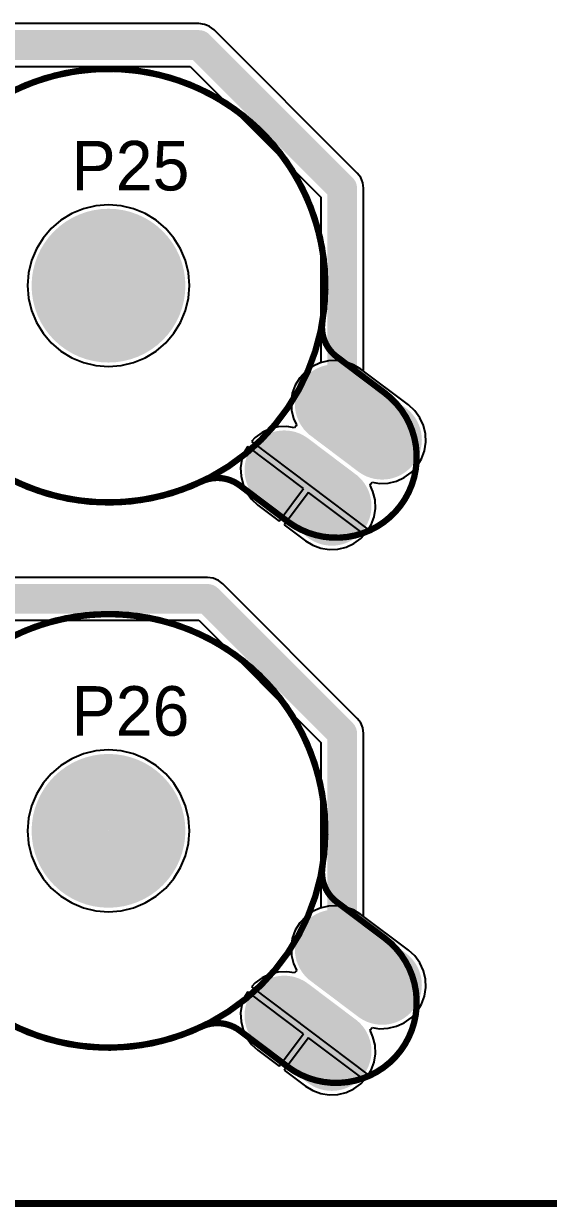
# Model space of a CAD drawing. Header units: millimetres. Extents: x -0.01 to 6.54, y 0.01 to 3.19.
# Drawn here: x 3.564 to 4.398, y 0.01 to 1.889 of the extents above; entities that cross this region are included whole.
import ezdxf

# ---------------------------------------------------------------- set-up
doc = ezdxf.new("R2010")
doc.units = ezdxf.units.MM
doc.header["$MEASUREMENT"] = 0
for name, color, linetype in [('BottomLayer', 5, 'Continuous'), ('BottomSolder', 6, 'Continuous'), ('Mechanical1', 6, 'Continuous'), ('MultiLayer', 9, 'Continuous'), ('PadHoleLayer', 156, 'Continuous'), ('TopLayer', 1, 'Continuous'), ('TopOverlay', 2, 'Continuous'), ('TopSolder', 216, 'Continuous'), ('ViaHoleLayer', 16, 'Continuous')]:
    doc.layers.add(name, color=color, linetype=linetype)

msp = doc.modelspace()

# ---------------------------------------------------------------- linework, layer by layer
at = {"layer": 'BottomLayer'}
for p, q in [((3.8426, 1.8889), (3.4302, 1.8889)), ((3.8514, 1.8878), (3.8426, 1.8889)), ((3.8548, 1.8864), (3.8514, 1.8878)), ((3.8596, 1.8844), (3.8548, 1.8864)), ((3.8666, 1.879), (3.8596, 1.8844)), ((4.0942, 1.6514), (3.8666, 1.879)), ((3.4686, 1.8211), (3.8286, 1.8211)), ((3.8286, 1.8211), (4.0363, 1.6134)), ((4.0996, 1.6444), (4.0942, 1.6514)), ((4.103, 1.6362), (4.0996, 1.6444)), ((4.1041, 1.6274), (4.103, 1.6362)), ((4.1041, 1.3368), (4.1041, 1.6274)), ((3.6789, 1.5996), (3.6593, 1.5949)), ((3.699, 1.6012), (3.6789, 1.5996)), ((3.7191, 1.5996), (3.699, 1.6012)), ((3.7387, 1.5949), (3.7191, 1.5996)), ((4.0363, 1.6134), (4.0363, 1.3503)), ((3.6407, 1.5872), (3.6235, 1.5767)), ((3.6593, 1.5949), (3.6407, 1.5872)), ((3.7573, 1.5872), (3.7387, 1.5949)), ((3.7745, 1.5767), (3.7573, 1.5872)), ((3.6081, 1.5636), (3.595, 1.5482)), ((3.6235, 1.5767), (3.6081, 1.5636)), ((3.7899, 1.5636), (3.7745, 1.5767)), ((3.803, 1.5482), (3.7899, 1.5636)), ((3.595, 1.5482), (3.5845, 1.531)), ((3.8135, 1.531), (3.803, 1.5482)), ((3.5845, 1.531), (3.5768, 1.5124)), ((3.8212, 1.5124), (3.8135, 1.531)), ((3.5768, 1.5124), (3.5721, 1.4928)), ((3.8259, 1.4928), (3.8212, 1.5124)), ((3.5721, 1.4928), (3.5705, 1.4727)), ((3.8275, 1.4727), (3.8259, 1.4928)), ((3.5705, 1.4727), (3.5721, 1.4526)), ((3.8259, 1.4526), (3.8275, 1.4727)), ((3.5721, 1.4526), (3.5768, 1.433)), ((3.8212, 1.433), (3.8259, 1.4526)), ((3.5768, 1.433), (3.5845, 1.4144)), ((3.8135, 1.4144), (3.8212, 1.433)), ((3.5845, 1.4144), (3.595, 1.3972)), ((3.803, 1.3972), (3.8135, 1.4144)), ((3.595, 1.3972), (3.6081, 1.3818)), ((3.7899, 1.3818), (3.803, 1.3972)), ((3.6081, 1.3818), (3.6235, 1.3687)), ((3.7745, 1.3687), (3.7899, 1.3818)), ((3.6235, 1.3687), (3.6407, 1.3582)), ((3.6407, 1.3582), (3.6593, 1.3505)), ((3.7387, 1.3505), (3.7573, 1.3582)), ((3.7573, 1.3582), (3.7745, 1.3687)), ((3.6593, 1.3505), (3.6789, 1.3458)), ((3.6789, 1.3458), (3.699, 1.3442)), ((3.699, 1.3442), (3.7191, 1.3458)), ((3.7191, 1.3458), (3.7387, 1.3505)), ((4.012, 1.3363), (4.0028, 1.3263)), ((4.023, 1.3444), (4.012, 1.3363)), ((4.0353, 1.3501), (4.023, 1.3444)), ((4.0363, 1.3503), (4.0353, 1.3501)), ((4.1754, 1.2831), (4.1041, 1.3368)), ((4.0028, 1.3263), (3.9957, 1.3147)), ((3.991, 1.3019), (3.9889, 1.2885)), ((3.9957, 1.3147), (3.991, 1.3019)), ((3.9889, 1.2885), (3.9895, 1.2749)), ((4.1854, 1.2739), (4.1754, 1.2831)), ((3.9895, 1.2749), (3.9927, 1.2617)), ((3.9927, 1.2617), (3.9974, 1.2514)), ((4.1934, 1.2629), (4.1854, 1.2739)), ((4.1991, 1.2506), (4.1934, 1.2629)), ((3.9553, 1.2451), (3.943, 1.2394)), ((3.9685, 1.2483), (3.9553, 1.2451)), ((3.9821, 1.2489), (3.9685, 1.2483)), ((3.9942, 1.247), (3.9821, 1.2489)), ((3.9969, 1.2499), (3.9942, 1.247)), ((3.9974, 1.2514), (3.9969, 1.2499)), ((4.2024, 1.2374), (4.1991, 1.2506)), ((3.932, 1.2313), (3.9262, 1.225)), ((3.9262, 1.225), (4.0189, 1.1551)), ((3.943, 1.2394), (3.932, 1.2313)), ((4.2008, 1.2103), (4.2029, 1.2238)), ((4.2029, 1.2238), (4.2024, 1.2374)), ((3.9157, 1.2097), (3.911, 1.1969)), ((3.9201, 1.217), (3.9157, 1.2097)), ((4.0089, 1.1502), (3.9201, 1.217)), ((4.1961, 1.1976), (4.2008, 1.2103)), ((3.911, 1.1969), (3.9089, 1.1835)), ((4.1798, 1.1759), (4.1891, 1.186)), ((4.1891, 1.186), (4.1961, 1.1976)), ((3.9089, 1.1835), (3.9095, 1.1699)), ((3.9095, 1.1699), (3.9127, 1.1567)), ((4.1565, 1.1622), (4.1689, 1.1679)), ((4.1689, 1.1679), (4.1798, 1.1759)), ((3.9127, 1.1567), (3.9184, 1.1444)), ((3.9702, 1.0987), (4.0089, 1.1502)), ((4.0189, 1.1551), (4.1117, 1.0852)), ((4.1144, 1.1559), (4.115, 1.1573)), ((4.1191, 1.1456), (4.1144, 1.1559)), ((4.115, 1.1573), (4.1177, 1.1603)), ((4.1177, 1.1603), (4.1297, 1.1584)), ((4.1297, 1.1584), (4.1433, 1.159)), ((4.1433, 1.159), (4.1565, 1.1622)), ((3.9184, 1.1444), (3.9264, 1.1334)), ((3.9264, 1.1334), (3.9364, 1.1242)), ((4.0169, 1.1441), (3.9781, 1.0927)), ((4.1057, 1.0773), (4.0169, 1.1441)), ((4.1224, 1.1324), (4.1191, 1.1456)), ((4.1229, 1.1188), (4.1224, 1.1324)), ((3.9364, 1.1242), (3.9702, 1.0987)), ((4.1208, 1.1053), (4.1229, 1.1188)), ((3.9781, 1.0927), (4.0119, 1.0673)), ((4.1117, 1.0852), (4.1161, 1.0926)), ((4.1161, 1.0926), (4.1208, 1.1053)), ((4.0998, 1.0709), (4.1057, 1.0773)), ((4.0119, 1.0673), (4.0235, 1.0602)), ((4.0235, 1.0602), (4.0363, 1.0555)), ((4.0363, 1.0555), (4.0497, 1.0534)), ((4.0497, 1.0534), (4.0633, 1.054)), ((4.0633, 1.054), (4.0765, 1.0572)), ((4.0765, 1.0572), (4.0889, 1.0629)), ((4.0889, 1.0629), (4.0998, 1.0709)), ((3.8565, 1.0089), (3.4402, 1.0089)), ((3.8653, 1.0078), (3.8565, 1.0089)), ((3.8735, 1.0044), (3.8653, 1.0078)), ((3.8805, 0.999), (3.8735, 1.0044)), ((4.0942, 0.7852), (3.8805, 0.999)), ((3.4806, 0.9411), (3.8424, 0.9411)), ((3.8424, 0.9411), (4.0363, 0.7472)), ((4.0996, 0.7782), (4.0942, 0.7852)), ((4.103, 0.77), (4.0996, 0.7782)), ((4.1041, 0.7613), (4.103, 0.77)), ((4.1041, 0.4707), (4.1041, 0.7613)), ((3.6789, 0.7335), (3.6593, 0.7288)), ((3.699, 0.7351), (3.6789, 0.7335)), ((3.7191, 0.7335), (3.699, 0.7351)), ((3.7387, 0.7288), (3.7191, 0.7335)), ((4.0363, 0.7472), (4.0363, 0.4842)), ((3.6407, 0.7211), (3.6235, 0.7105)), ((3.6593, 0.7288), (3.6407, 0.7211)), ((3.7573, 0.7211), (3.7387, 0.7288)), ((3.7745, 0.7105), (3.7573, 0.7211)), ((3.6081, 0.6974), (3.595, 0.6821)), ((3.6235, 0.7105), (3.6081, 0.6974)), ((3.7899, 0.6974), (3.7745, 0.7105)), ((3.803, 0.6821), (3.7899, 0.6974)), ((3.595, 0.6821), (3.5845, 0.6649)), ((3.8135, 0.6649), (3.803, 0.6821)), ((3.5845, 0.6649), (3.5768, 0.6463)), ((3.8212, 0.6463), (3.8135, 0.6649)), ((3.5768, 0.6463), (3.5721, 0.6267)), ((3.8259, 0.6267), (3.8212, 0.6463)), ((3.5721, 0.6267), (3.5705, 0.6066)), ((3.8275, 0.6066), (3.8259, 0.6267)), ((3.5705, 0.6066), (3.5721, 0.5865)), ((3.8259, 0.5865), (3.8275, 0.6066)), ((3.5721, 0.5865), (3.5768, 0.5669)), ((3.8212, 0.5669), (3.8259, 0.5865)), ((3.5768, 0.5669), (3.5845, 0.5482)), ((3.8135, 0.5482), (3.8212, 0.5669)), ((3.5845, 0.5482), (3.595, 0.531)), ((3.803, 0.531), (3.8135, 0.5482)), ((3.595, 0.531), (3.6081, 0.5157)), ((3.7899, 0.5157), (3.803, 0.531)), ((3.6081, 0.5157), (3.6235, 0.5026)), ((3.7745, 0.5026), (3.7899, 0.5157)), ((3.6235, 0.5026), (3.6407, 0.4921)), ((3.6407, 0.4921), (3.6593, 0.4843)), ((3.7387, 0.4843), (3.7573, 0.4921)), ((3.7573, 0.4921), (3.7745, 0.5026)), ((3.6593, 0.4843), (3.6789, 0.4796)), ((3.6789, 0.4796), (3.699, 0.4781)), ((3.699, 0.4781), (3.7191, 0.4796)), ((3.7191, 0.4796), (3.7387, 0.4843)), ((4.012, 0.4702), (4.0028, 0.4602)), ((4.023, 0.4782), (4.012, 0.4702)), ((4.0353, 0.4839), (4.023, 0.4782)), ((4.0363, 0.4842), (4.0353, 0.4839)), ((4.1754, 0.417), (4.1041, 0.4707)), ((4.0028, 0.4602), (3.9957, 0.4486)), ((3.991, 0.4358), (3.9889, 0.4224)), ((3.9957, 0.4486), (3.991, 0.4358)), ((3.9889, 0.4224), (3.9895, 0.4088)), ((4.1854, 0.4078), (4.1754, 0.417)), ((3.9895, 0.4088), (3.9927, 0.3956)), ((3.9927, 0.3956), (3.9974, 0.3852)), ((4.1934, 0.3968), (4.1854, 0.4078)), ((4.1991, 0.3844), (4.1934, 0.3968)), ((3.9553, 0.3789), (3.943, 0.3732)), ((3.9685, 0.3821), (3.9553, 0.3789)), ((3.9821, 0.3827), (3.9685, 0.3821)), ((3.9942, 0.3808), (3.9821, 0.3827)), ((3.9969, 0.3838), (3.9942, 0.3808)), ((3.9974, 0.3852), (3.9969, 0.3838)), ((4.2024, 0.3712), (4.1991, 0.3844)), ((3.932, 0.3652), (3.9262, 0.3589)), ((3.9262, 0.3589), (4.0189, 0.289)), ((3.943, 0.3732), (3.932, 0.3652)), ((4.2008, 0.3442), (4.2029, 0.3576)), ((4.2029, 0.3576), (4.2024, 0.3712)), ((3.9157, 0.3436), (3.911, 0.3308)), ((3.9201, 0.3509), (3.9157, 0.3436)), ((4.0089, 0.284), (3.9201, 0.3509)), ((4.1961, 0.3314), (4.2008, 0.3442)), ((3.911, 0.3308), (3.9089, 0.3174)), ((4.1798, 0.3098), (4.1891, 0.3198)), ((4.1891, 0.3198), (4.1961, 0.3314)), ((3.9089, 0.3174), (3.9095, 0.3038)), ((3.9095, 0.3038), (3.9127, 0.2906)), ((4.1565, 0.2961), (4.1689, 0.3018)), ((4.1689, 0.3018), (4.1798, 0.3098)), ((3.9127, 0.2906), (3.9184, 0.2782)), ((3.9702, 0.2326), (4.0089, 0.284)), ((4.0189, 0.289), (4.1117, 0.2191)), ((4.1144, 0.2898), (4.115, 0.2912)), ((4.1191, 0.2794), (4.1144, 0.2898)), ((4.115, 0.2912), (4.1177, 0.2942)), ((4.1177, 0.2942), (4.1297, 0.2923)), ((4.1297, 0.2923), (4.1433, 0.2929)), ((4.1433, 0.2929), (4.1565, 0.2961)), ((3.9184, 0.2782), (3.9264, 0.2672)), ((3.9264, 0.2672), (3.9364, 0.258)), ((4.0169, 0.278), (3.9781, 0.2266)), ((4.1057, 0.2111), (4.0169, 0.278)), ((4.1224, 0.2662), (4.1191, 0.2794)), ((4.1229, 0.2526), (4.1224, 0.2662)), ((3.9364, 0.258), (3.9702, 0.2326)), ((4.1208, 0.2392), (4.1229, 0.2526)), ((3.9781, 0.2266), (4.0119, 0.2012)), ((4.1117, 0.2191), (4.1161, 0.2264)), ((4.1161, 0.2264), (4.1208, 0.2392)), ((4.0998, 0.2048), (4.1057, 0.2111)), ((4.0119, 0.2012), (4.0235, 0.1941)), ((4.0235, 0.1941), (4.0363, 0.1894)), ((4.0363, 0.1894), (4.0497, 0.1873)), ((4.0633, 0.1879), (4.0765, 0.1911)), ((4.0765, 0.1911), (4.0889, 0.1968)), ((4.0889, 0.1968), (4.0998, 0.2048)), ((4.0497, 0.1873), (4.0633, 0.1879)), ((4.145, 0.0101), (2.7009, 0.0101)), ((5.1103, 0.0101), (4.145, 0.0101)), ((4.145, 0.0101), (4.145, 0.0101))]:
    msp.add_line(p, q, dxfattribs=at)
for points, const_width in [([(3.4302, 1.855), (3.8426, 1.855)], 0.0472), ([(3.8426, 1.855), (4.0702, 1.6274)], 0.0472), ([(4.0702, 1.2804), (4.0702, 1.6274)], 0.0472), ([(4.1336, 1.2277), (4.0582, 1.2846)], 0.1181), ([(4.0702, 1.2804), (4.0959, 1.2547)], 0.0472), ([(4.0536, 1.1227), (3.9782, 1.1796)], 0.1181), ([(3.4402, 0.975), (3.8565, 0.975)], 0.0472), ([(3.8565, 0.975), (4.0702, 0.7613)], 0.0472), ([(4.0702, 0.4142), (4.0702, 0.7613)], 0.0472), ([(4.1336, 0.3616), (4.0582, 0.4184)], 0.1181), ([(4.0702, 0.4142), (4.0959, 0.3885)], 0.0472), ([(4.0536, 0.2566), (3.9782, 0.3134)], 0.1181)]:
    msp.add_lwpolyline(points, dxfattribs=dict(at, const_width=const_width))
for points, const_width in [([(3.8308, 1.855, 1), (3.8544, 1.855, 1)], 0.0236), ([(3.8308, 1.855, 1), (3.8544, 1.855, 1)], 0.0236), ([(4.0584, 1.6274, 1), (4.082, 1.6274, 1)], 0.0236), ([(4.0584, 1.6274, 1), (4.082, 1.6274, 1)], 0.0236), ([(3.6399, 1.4727, 1), (3.7581, 1.4727, 1)], 0.1181), ([(4.0286, 1.2846, 1), (4.0877, 1.2846, 1)], 0.0591), ([(4.0584, 1.2804, 1), (4.082, 1.2804, 1)], 0.0236), ([(4.0584, 1.2804, 1), (4.082, 1.2804, 1)], 0.0236), ([(4.0841, 1.2547, 1), (4.1077, 1.2547, 1)], 0.0236), ([(4.1041, 1.2277, 1), (4.1632, 1.2277, 1)], 0.0591), ([(3.9486, 1.1796, 1), (4.0077, 1.1796, 1)], 0.0591), ([(4.0241, 1.1227, 1), (4.0832, 1.1227, 1)], 0.0591), ([(3.8447, 0.975, 1), (3.8683, 0.975, 1)], 0.0236), ([(3.8447, 0.975, 1), (3.8683, 0.975, 1)], 0.0236), ([(4.0584, 0.7613, 1), (4.082, 0.7613, 1)], 0.0236), ([(4.0584, 0.7613, 1), (4.082, 0.7613, 1)], 0.0236), ([(3.6399, 0.6066, 1), (3.7581, 0.6066, 1)], 0.1181), ([(4.0286, 0.4184, 1), (4.0877, 0.4184, 1)], 0.0591), ([(4.0584, 0.4142, 1), (4.082, 0.4142, 1)], 0.0236), ([(4.0584, 0.4142, 1), (4.082, 0.4142, 1)], 0.0236), ([(4.1041, 0.3616, 1), (4.1632, 0.3616, 1)], 0.0591), ([(4.0841, 0.3885, 1), (4.1077, 0.3885, 1)], 0.0236), ([(3.9486, 0.3134, 1), (4.0077, 0.3134, 1)], 0.0591), ([(4.0241, 0.2566, 1), (4.0832, 0.2566, 1)], 0.0591)]:
    msp.add_lwpolyline(points, format="xyb", close=True, dxfattribs=dict(at, const_width=const_width))
at = {"layer": 'BottomSolder'}
for points, const_width in [([(3.6379, 1.4727, 1), (3.7601, 1.4727, 1)], 0.1221), ([(4.0266, 1.2846, 1), (4.0897, 1.2846, 1)], 0.0631), ([(4.1021, 1.2277, 1), (4.1652, 1.2277, 1)], 0.0631), ([(3.9466, 1.1796, 1), (4.0097, 1.1796, 1)], 0.0631), ([(4.0221, 1.1227, 1), (4.0852, 1.1227, 1)], 0.0631), ([(3.6379, 0.6066, 1), (3.7601, 0.6066, 1)], 0.1221), ([(4.0266, 0.4184, 1), (4.0897, 0.4184, 1)], 0.0631), ([(4.1021, 0.3616, 1), (4.1652, 0.3616, 1)], 0.0631), ([(3.9466, 0.3134, 1), (4.0097, 0.3134, 1)], 0.0631), ([(4.0221, 0.2566, 1), (4.0852, 0.2566, 1)], 0.0631)]:
    msp.add_lwpolyline(points, format="xyb", close=True, dxfattribs=dict(at, const_width=const_width))
at = {"layer": 'BottomSolder', "const_width": 0.1261}
for points in [[(4.1336, 1.2277), (4.0582, 1.2846)], [(4.0536, 1.1227), (3.9782, 1.1796)], [(4.1336, 0.3616), (4.0582, 0.4184)], [(4.0536, 0.2566), (3.9782, 0.3134)]]:
    msp.add_lwpolyline(points, dxfattribs=at)
at = {"layer": 'Mechanical1', "const_width": 0.01}
for points in [[(2.7009, 0.0151), (4.145, 0.0151)], [(3.6659, 0.0151), (5.11, 0.0151)]]:
    msp.add_lwpolyline(points, dxfattribs=at)
at = {"layer": 'Mechanical1', "const_width": 0.005}
for points in [[(3.6634, 0.0151, 1), (3.6684, 0.0151, 1)], [(4.1425, 0.0151, 1), (4.1475, 0.0151, 1)]]:
    msp.add_lwpolyline(points, format="xyb", close=True, dxfattribs=at)
at = {"layer": 'MultiLayer'}
for points, const_width in [([(3.6399, 1.4727, 1), (3.7581, 1.4727, 1)], 0.1181), ([(4.0286, 1.2846, 1), (4.0877, 1.2846, 1)], 0.0591), ([(4.1041, 1.2277, 1), (4.1632, 1.2277, 1)], 0.0591), ([(3.9486, 1.1796, 1), (4.0077, 1.1796, 1)], 0.0591), ([(4.0241, 1.1227, 1), (4.0832, 1.1227, 1)], 0.0591), ([(3.6399, 0.6066, 1), (3.7581, 0.6066, 1)], 0.1181), ([(4.0286, 0.4184, 1), (4.0877, 0.4184, 1)], 0.0591), ([(4.1041, 0.3616, 1), (4.1632, 0.3616, 1)], 0.0591), ([(3.9486, 0.3134, 1), (4.0077, 0.3134, 1)], 0.0591), ([(4.0241, 0.2566, 1), (4.0832, 0.2566, 1)], 0.0591)]:
    msp.add_lwpolyline(points, format="xyb", close=True, dxfattribs=dict(at, const_width=const_width))
at = {"layer": 'MultiLayer', "const_width": 0.1181}
for points in [[(4.1336, 1.2277), (4.0582, 1.2846)], [(4.0536, 1.1227), (3.9782, 1.1796)], [(4.1336, 0.3616), (4.0582, 0.4184)], [(4.0536, 0.2566), (3.9782, 0.3134)]]:
    msp.add_lwpolyline(points, dxfattribs=at)
at = {"layer": 'PadHoleLayer', "const_width": 0.0197}
for points in [[(4.0861, 1.2561, 1), (4.1057, 1.2561, 1)], [(4.0061, 1.1511, 1), (4.0257, 1.1511, 1)], [(4.0861, 0.39, 1), (4.1057, 0.39, 1)], [(4.0061, 0.285, 1), (4.0257, 0.285, 1)]]:
    msp.add_lwpolyline(points, format="xyb", close=True, dxfattribs=at)
at = {"layer": 'TopLayer'}
for p, q in [((3.6789, 1.5996), (3.6593, 1.5949)), ((3.699, 1.6012), (3.6789, 1.5996)), ((3.7191, 1.5996), (3.699, 1.6012)), ((3.7387, 1.5949), (3.7191, 1.5996)), ((3.6407, 1.5872), (3.6235, 1.5767)), ((3.6593, 1.5949), (3.6407, 1.5872)), ((3.7573, 1.5872), (3.7387, 1.5949)), ((3.7745, 1.5767), (3.7573, 1.5872)), ((3.6081, 1.5636), (3.595, 1.5482)), ((3.6235, 1.5767), (3.6081, 1.5636)), ((3.7899, 1.5636), (3.7745, 1.5767)), ((3.803, 1.5482), (3.7899, 1.5636)), ((3.595, 1.5482), (3.5845, 1.531)), ((3.8135, 1.531), (3.803, 1.5482)), ((3.5845, 1.531), (3.5768, 1.5124)), ((3.8212, 1.5124), (3.8135, 1.531)), ((3.5768, 1.5124), (3.5721, 1.4928)), ((3.8259, 1.4928), (3.8212, 1.5124)), ((3.5721, 1.4928), (3.5705, 1.4727)), ((3.8275, 1.4727), (3.8259, 1.4928)), ((3.5705, 1.4727), (3.5721, 1.4526)), ((3.8259, 1.4526), (3.8275, 1.4727)), ((3.5721, 1.4526), (3.5768, 1.433)), ((3.8212, 1.433), (3.8259, 1.4526)), ((3.5768, 1.433), (3.5845, 1.4144)), ((3.8135, 1.4144), (3.8212, 1.433)), ((3.5845, 1.4144), (3.595, 1.3972)), ((3.803, 1.3972), (3.8135, 1.4144)), ((3.595, 1.3972), (3.6081, 1.3818)), ((3.7899, 1.3818), (3.803, 1.3972)), ((3.6081, 1.3818), (3.6235, 1.3687)), ((3.7745, 1.3687), (3.7899, 1.3818)), ((3.6235, 1.3687), (3.6407, 1.3582)), ((3.6407, 1.3582), (3.6593, 1.3505)), ((3.7387, 1.3505), (3.7573, 1.3582)), ((3.7573, 1.3582), (3.7745, 1.3687)), ((4.0485, 1.3533), (4.0353, 1.3501)), ((4.0621, 1.3539), (4.0485, 1.3533)), ((4.0755, 1.3518), (4.0621, 1.3539)), ((3.6593, 1.3505), (3.6789, 1.3458)), ((3.6789, 1.3458), (3.699, 1.3442)), ((3.699, 1.3442), (3.7191, 1.3458)), ((3.7191, 1.3458), (3.7387, 1.3505)), ((4.012, 1.3363), (4.0028, 1.3263)), ((4.023, 1.3444), (4.012, 1.3363)), ((4.0353, 1.3501), (4.023, 1.3444)), ((4.0883, 1.3471), (4.0755, 1.3518)), ((4.0999, 1.34), (4.0883, 1.3471)), ((4.1754, 1.2831), (4.0999, 1.34)), ((4.0028, 1.3263), (3.9957, 1.3147)), ((3.991, 1.3019), (3.9889, 1.2885)), ((3.9957, 1.3147), (3.991, 1.3019)), ((3.9889, 1.2885), (3.9895, 1.2749)), ((4.1854, 1.2739), (4.1754, 1.2831)), ((3.9895, 1.2749), (3.9927, 1.2617)), ((3.9927, 1.2617), (3.9974, 1.2514)), ((4.1934, 1.2629), (4.1854, 1.2739)), ((4.1991, 1.2506), (4.1934, 1.2629)), ((3.9553, 1.2451), (3.943, 1.2394)), ((3.9685, 1.2483), (3.9553, 1.2451)), ((3.9821, 1.2489), (3.9685, 1.2483)), ((3.9942, 1.247), (3.9821, 1.2489)), ((3.9969, 1.2499), (3.9942, 1.247)), ((3.9974, 1.2514), (3.9969, 1.2499)), ((4.2024, 1.2374), (4.1991, 1.2506)), ((3.932, 1.2313), (3.9262, 1.225)), ((3.9262, 1.225), (4.0189, 1.1551)), ((3.943, 1.2394), (3.932, 1.2313)), ((4.2008, 1.2103), (4.2029, 1.2238)), ((4.2029, 1.2238), (4.2024, 1.2374)), ((3.9157, 1.2097), (3.911, 1.1969)), ((3.9201, 1.217), (3.9157, 1.2097)), ((4.0089, 1.1502), (3.9201, 1.217)), ((4.1961, 1.1976), (4.2008, 1.2103)), ((3.911, 1.1969), (3.9089, 1.1835)), ((4.1798, 1.1759), (4.1891, 1.186)), ((4.1891, 1.186), (4.1961, 1.1976)), ((3.9089, 1.1835), (3.9095, 1.1699)), ((3.9095, 1.1699), (3.9127, 1.1567)), ((4.1565, 1.1622), (4.1689, 1.1679)), ((4.1689, 1.1679), (4.1798, 1.1759)), ((3.9127, 1.1567), (3.9184, 1.1444)), ((3.9702, 1.0987), (4.0089, 1.1502)), ((4.0189, 1.1551), (4.1117, 1.0852)), ((4.1144, 1.1559), (4.115, 1.1573)), ((4.1191, 1.1456), (4.1144, 1.1559)), ((4.115, 1.1573), (4.1177, 1.1603)), ((4.1177, 1.1603), (4.1297, 1.1584)), ((4.1297, 1.1584), (4.1433, 1.159)), ((4.1433, 1.159), (4.1565, 1.1622)), ((3.9184, 1.1444), (3.9264, 1.1334)), ((3.9264, 1.1334), (3.9364, 1.1242)), ((4.0169, 1.1441), (3.9781, 1.0927)), ((4.1057, 1.0773), (4.0169, 1.1441)), ((4.1224, 1.1324), (4.1191, 1.1456)), ((4.1229, 1.1188), (4.1224, 1.1324)), ((3.9364, 1.1242), (3.9702, 1.0987)), ((4.1208, 1.1053), (4.1229, 1.1188)), ((3.9781, 1.0927), (4.0119, 1.0673)), ((4.1117, 1.0852), (4.1161, 1.0926)), ((4.1161, 1.0926), (4.1208, 1.1053)), ((4.0998, 1.0709), (4.1057, 1.0773)), ((4.0119, 1.0673), (4.0235, 1.0602)), ((4.0235, 1.0602), (4.0363, 1.0555)), ((4.0363, 1.0555), (4.0497, 1.0534)), ((4.0497, 1.0534), (4.0633, 1.054)), ((4.0633, 1.054), (4.0765, 1.0572)), ((4.0765, 1.0572), (4.0889, 1.0629)), ((4.0889, 1.0629), (4.0998, 1.0709)), ((3.6789, 0.7335), (3.6593, 0.7288)), ((3.699, 0.7351), (3.6789, 0.7335)), ((3.7191, 0.7335), (3.699, 0.7351)), ((3.7387, 0.7288), (3.7191, 0.7335)), ((3.6407, 0.7211), (3.6235, 0.7105)), ((3.6593, 0.7288), (3.6407, 0.7211)), ((3.7573, 0.7211), (3.7387, 0.7288)), ((3.7745, 0.7105), (3.7573, 0.7211)), ((3.6081, 0.6974), (3.595, 0.6821)), ((3.6235, 0.7105), (3.6081, 0.6974)), ((3.7899, 0.6974), (3.7745, 0.7105)), ((3.803, 0.6821), (3.7899, 0.6974)), ((3.595, 0.6821), (3.5845, 0.6649)), ((3.8135, 0.6649), (3.803, 0.6821)), ((3.5845, 0.6649), (3.5768, 0.6463)), ((3.8212, 0.6463), (3.8135, 0.6649)), ((3.5768, 0.6463), (3.5721, 0.6267)), ((3.8259, 0.6267), (3.8212, 0.6463)), ((3.5721, 0.6267), (3.5705, 0.6066)), ((3.8275, 0.6066), (3.8259, 0.6267)), ((3.5705, 0.6066), (3.5721, 0.5865)), ((3.8259, 0.5865), (3.8275, 0.6066)), ((3.5721, 0.5865), (3.5768, 0.5669)), ((3.8212, 0.5669), (3.8259, 0.5865)), ((3.5768, 0.5669), (3.5845, 0.5482)), ((3.8135, 0.5482), (3.8212, 0.5669)), ((3.5845, 0.5482), (3.595, 0.531)), ((3.803, 0.531), (3.8135, 0.5482)), ((3.595, 0.531), (3.6081, 0.5157)), ((3.7899, 0.5157), (3.803, 0.531)), ((3.6081, 0.5157), (3.6235, 0.5026)), ((3.7745, 0.5026), (3.7899, 0.5157)), ((3.6235, 0.5026), (3.6407, 0.4921)), ((3.6407, 0.4921), (3.6593, 0.4843)), ((3.7387, 0.4843), (3.7573, 0.4921)), ((3.7573, 0.4921), (3.7745, 0.5026)), ((3.6593, 0.4843), (3.6789, 0.4796)), ((3.6789, 0.4796), (3.699, 0.4781)), ((3.699, 0.4781), (3.7191, 0.4796)), ((3.7191, 0.4796), (3.7387, 0.4843)), ((4.012, 0.4702), (4.0028, 0.4602)), ((4.023, 0.4782), (4.012, 0.4702)), ((4.0353, 0.4839), (4.023, 0.4782)), ((4.0485, 0.4871), (4.0353, 0.4839)), ((4.0621, 0.4877), (4.0485, 0.4871)), ((4.0755, 0.4856), (4.0621, 0.4877)), ((4.0883, 0.4809), (4.0755, 0.4856)), ((4.0999, 0.4738), (4.0883, 0.4809)), ((4.1754, 0.417), (4.0999, 0.4738)), ((4.0028, 0.4602), (3.9957, 0.4486)), ((3.991, 0.4358), (3.9889, 0.4224)), ((3.9957, 0.4486), (3.991, 0.4358)), ((3.9889, 0.4224), (3.9895, 0.4088)), ((4.1854, 0.4078), (4.1754, 0.417)), ((3.9895, 0.4088), (3.9927, 0.3956)), ((3.9927, 0.3956), (3.9974, 0.3852)), ((4.1934, 0.3968), (4.1854, 0.4078)), ((4.1991, 0.3844), (4.1934, 0.3968)), ((3.9553, 0.3789), (3.943, 0.3732)), ((3.9685, 0.3821), (3.9553, 0.3789)), ((3.9821, 0.3827), (3.9685, 0.3821)), ((3.9942, 0.3808), (3.9821, 0.3827)), ((3.9969, 0.3838), (3.9942, 0.3808)), ((3.9974, 0.3852), (3.9969, 0.3838)), ((4.2024, 0.3712), (4.1991, 0.3844)), ((3.932, 0.3652), (3.9262, 0.3589)), ((3.9262, 0.3589), (4.0189, 0.289)), ((3.943, 0.3732), (3.932, 0.3652)), ((4.2008, 0.3442), (4.2029, 0.3576)), ((4.2029, 0.3576), (4.2024, 0.3712)), ((3.9157, 0.3436), (3.911, 0.3308)), ((3.9201, 0.3509), (3.9157, 0.3436)), ((4.0089, 0.284), (3.9201, 0.3509)), ((4.1961, 0.3314), (4.2008, 0.3442)), ((3.911, 0.3308), (3.9089, 0.3174)), ((4.1798, 0.3098), (4.1891, 0.3198)), ((4.1891, 0.3198), (4.1961, 0.3314)), ((3.9089, 0.3174), (3.9095, 0.3038)), ((3.9095, 0.3038), (3.9127, 0.2906)), ((4.1565, 0.2961), (4.1689, 0.3018)), ((4.1689, 0.3018), (4.1798, 0.3098)), ((3.9127, 0.2906), (3.9184, 0.2782)), ((3.9702, 0.2326), (4.0089, 0.284)), ((4.0189, 0.289), (4.1117, 0.2191)), ((4.1144, 0.2898), (4.115, 0.2912)), ((4.1191, 0.2794), (4.1144, 0.2898)), ((4.115, 0.2912), (4.1177, 0.2942)), ((4.1177, 0.2942), (4.1297, 0.2923)), ((4.1297, 0.2923), (4.1433, 0.2929)), ((4.1433, 0.2929), (4.1565, 0.2961)), ((3.9184, 0.2782), (3.9264, 0.2672)), ((3.9264, 0.2672), (3.9364, 0.258)), ((4.0169, 0.278), (3.9781, 0.2266)), ((4.1057, 0.2111), (4.0169, 0.278)), ((4.1224, 0.2662), (4.1191, 0.2794)), ((4.1229, 0.2526), (4.1224, 0.2662)), ((3.9364, 0.258), (3.9702, 0.2326)), ((4.1208, 0.2392), (4.1229, 0.2526)), ((3.9781, 0.2266), (4.0119, 0.2012)), ((4.1117, 0.2191), (4.1161, 0.2264)), ((4.1161, 0.2264), (4.1208, 0.2392)), ((4.0998, 0.2048), (4.1057, 0.2111)), ((4.0119, 0.2012), (4.0235, 0.1941)), ((4.0235, 0.1941), (4.0363, 0.1894)), ((4.0363, 0.1894), (4.0497, 0.1873)), ((4.0633, 0.1879), (4.0765, 0.1911)), ((4.0765, 0.1911), (4.0889, 0.1968)), ((4.0889, 0.1968), (4.0998, 0.2048)), ((4.0497, 0.1873), (4.0633, 0.1879)), ((4.145, 0.0101), (2.7009, 0.0101)), ((5.1103, 0.0101), (4.145, 0.0101)), ((4.145, 0.0101), (4.145, 0.0101))]:
    msp.add_line(p, q, dxfattribs=at)
for points, const_width in [([(3.6399, 1.4727, 1), (3.7581, 1.4727, 1)], 0.1181), ([(4.0286, 1.2846, 1), (4.0877, 1.2846, 1)], 0.0591), ([(4.1041, 1.2277, 1), (4.1632, 1.2277, 1)], 0.0591), ([(3.9486, 1.1796, 1), (4.0077, 1.1796, 1)], 0.0591), ([(4.0241, 1.1227, 1), (4.0832, 1.1227, 1)], 0.0591), ([(3.6399, 0.6066, 1), (3.7581, 0.6066, 1)], 0.1181), ([(4.0286, 0.4184, 1), (4.0877, 0.4184, 1)], 0.0591), ([(4.1041, 0.3616, 1), (4.1632, 0.3616, 1)], 0.0591), ([(3.9486, 0.3134, 1), (4.0077, 0.3134, 1)], 0.0591), ([(4.0241, 0.2566, 1), (4.0832, 0.2566, 1)], 0.0591)]:
    msp.add_lwpolyline(points, format="xyb", close=True, dxfattribs=dict(at, const_width=const_width))
at = {"layer": 'TopLayer', "const_width": 0.1181}
for points in [[(4.1336, 1.2277), (4.0582, 1.2846)], [(4.0536, 1.1227), (3.9782, 1.1796)], [(4.1336, 0.3616), (4.0582, 0.4184)], [(4.0536, 0.2566), (3.9782, 0.3134)]]:
    msp.add_lwpolyline(points, dxfattribs=at)
at = {"layer": 'TopOverlay', "const_width": 0.01}
for points in [[(3.8467, 1.1615, -4.070095), (4.0389, 1.4165)], [(3.5513, 1.7839, -4.070095), (3.3591, 1.5289)], [(4.0616, 1.3597, -0.279169), (4.0389, 1.4165)], [(4.1376, 1.3024, -1), (3.9836, 1.098)], [(3.8467, 1.1615, -0.279169), (3.9076, 1.1553)], [(3.5513, 0.9178, -4.070095), (3.3591, 0.6628)], [(3.8467, 0.2954, -4.070095), (4.0389, 0.5503)], [(4.0616, 0.4935, -0.279169), (4.0389, 0.5503)], [(4.1376, 0.4363, -1), (3.9836, 0.2319)], [(3.8467, 0.2954, -0.279169), (3.9076, 0.2892)]]:
    msp.add_lwpolyline(points, format="xyb", dxfattribs=at)
at = {"layer": 'TopOverlay', "const_width": 0.005}
for points in [[(4.0364, 1.4165, 1), (4.0414, 1.4165, 1)], [(4.0364, 1.4165, 1), (4.0414, 1.4165, 1)], [(4.0591, 1.3597, 1), (4.0641, 1.3597, 1)], [(4.0591, 1.3597, 1), (4.0641, 1.3597, 1)], [(4.1351, 1.3024, 1), (4.1401, 1.3024, 1)], [(4.1351, 1.3024, 1), (4.1401, 1.3024, 1)], [(3.8442, 1.1615, 1), (3.8492, 1.1615, 1)], [(3.8442, 1.1615, 1), (3.8492, 1.1615, 1)], [(3.9051, 1.1553, 1), (3.9101, 1.1553, 1)], [(3.9051, 1.1553, 1), (3.9101, 1.1553, 1)], [(3.9811, 1.098, 1), (3.9861, 1.098, 1)], [(3.9811, 1.098, 1), (3.9861, 1.098, 1)], [(4.0364, 0.5503, 1), (4.0414, 0.5503, 1)], [(4.0364, 0.5503, 1), (4.0414, 0.5503, 1)], [(4.0591, 0.4935, 1), (4.0641, 0.4935, 1)], [(4.0591, 0.4935, 1), (4.0641, 0.4935, 1)], [(4.1351, 0.4363, 1), (4.1401, 0.4363, 1)], [(4.1351, 0.4363, 1), (4.1401, 0.4363, 1)], [(3.8442, 0.2954, 1), (3.8492, 0.2954, 1)], [(3.8442, 0.2954, 1), (3.8492, 0.2954, 1)], [(3.9051, 0.2892, 1), (3.9101, 0.2892, 1)], [(3.9051, 0.2892, 1), (3.9101, 0.2892, 1)], [(3.9811, 0.2319, 1), (3.9861, 0.2319, 1)], [(3.9811, 0.2319, 1), (3.9861, 0.2319, 1)]]:
    msp.add_lwpolyline(points, format="xyb", close=True, dxfattribs=at)
at = {"layer": 'TopOverlay', "const_width": 0.01}
for points in [[(4.0616, 1.3597), (4.1376, 1.3024)], [(3.9076, 1.1553), (3.9836, 1.098)], [(4.0616, 0.4935), (4.1376, 0.4363)], [(3.9076, 0.2892), (3.9836, 0.2319)]]:
    msp.add_lwpolyline(points, dxfattribs=at)
at = {"layer": 'TopSolder'}
for points, const_width in [([(3.6379, 1.4727, 1), (3.7601, 1.4727, 1)], 0.1221), ([(4.0266, 1.2846, 1), (4.0897, 1.2846, 1)], 0.0631), ([(4.1021, 1.2277, 1), (4.1652, 1.2277, 1)], 0.0631), ([(3.9466, 1.1796, 1), (4.0097, 1.1796, 1)], 0.0631), ([(4.0221, 1.1227, 1), (4.0852, 1.1227, 1)], 0.0631), ([(3.6379, 0.6066, 1), (3.7601, 0.6066, 1)], 0.1221), ([(4.0266, 0.4184, 1), (4.0897, 0.4184, 1)], 0.0631), ([(4.1021, 0.3616, 1), (4.1652, 0.3616, 1)], 0.0631), ([(3.9466, 0.3134, 1), (4.0097, 0.3134, 1)], 0.0631), ([(4.0221, 0.2566, 1), (4.0852, 0.2566, 1)], 0.0631)]:
    msp.add_lwpolyline(points, format="xyb", close=True, dxfattribs=dict(at, const_width=const_width))
at = {"layer": 'TopSolder', "const_width": 0.1261}
for points in [[(4.1336, 1.2277), (4.0582, 1.2846)], [(4.0536, 1.1227), (3.9782, 1.1796)], [(4.1336, 0.3616), (4.0582, 0.4184)], [(4.0536, 0.2566), (3.9782, 0.3134)]]:
    msp.add_lwpolyline(points, dxfattribs=at)
at = {"layer": 'ViaHoleLayer', "const_width": 0.1181}
for points in [[(3.6399, 1.4727, 1), (3.7581, 1.4727, 1)], [(3.6399, 0.6066, 1), (3.7581, 0.6066, 1)]]:
    msp.add_lwpolyline(points, format="xyb", close=True, dxfattribs=at)

# ---------------------------------------------------------------- texts
at = {"layer": 'TopOverlay'}
for s, p in [('P25', (3.6402, 1.6239)), ('P26', (3.6402, 0.7577))]:
    msp.add_text(s, height=0.07874, rotation=360, dxfattribs=at).set_placement(p)

doc.saveas('drawing.dxf')
